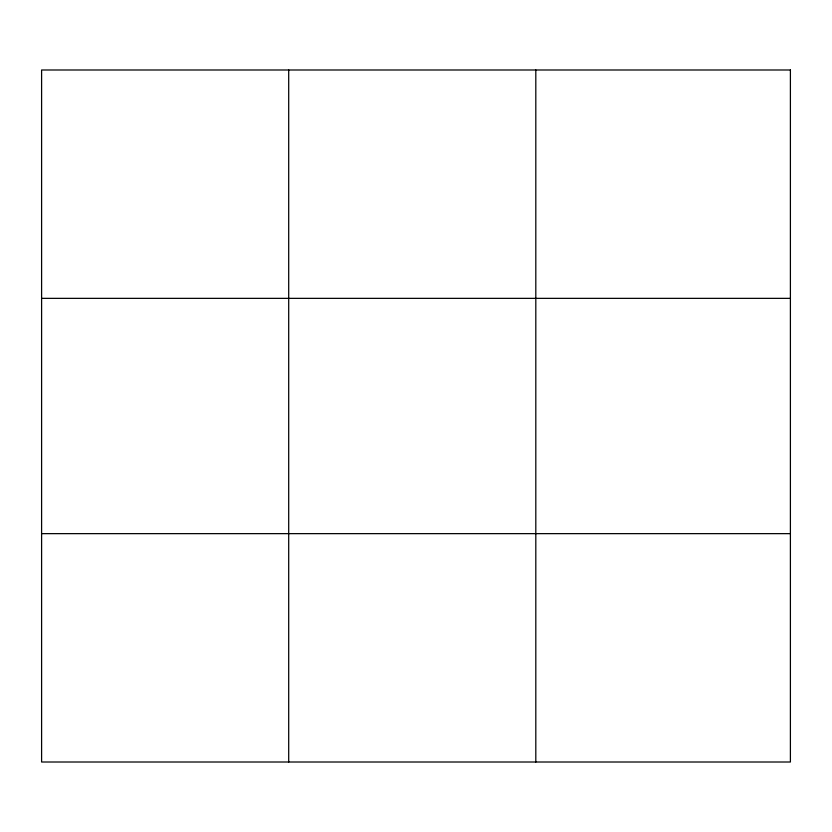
<?xml version="1.0" encoding="UTF-8"?>
<svg xmlns="http://www.w3.org/2000/svg" width="832" height="832" viewBox="0 0 832 832"><rect width="100%" height="100%" fill="white"/><g stroke="black" fill="none" stroke-linecap="round" stroke-linejoin="round"><path stroke-width="1.25" d="M288.704 762.008L288.704 69.992M535.808 762.008L535.808 69.992M41.6 298.355L790.4 298.355M41.6 533.645L790.4 533.645M790.4 69.992L790.4 762.008L41.6 762.008L41.6 69.992L790.4 69.992"/></g></svg>
